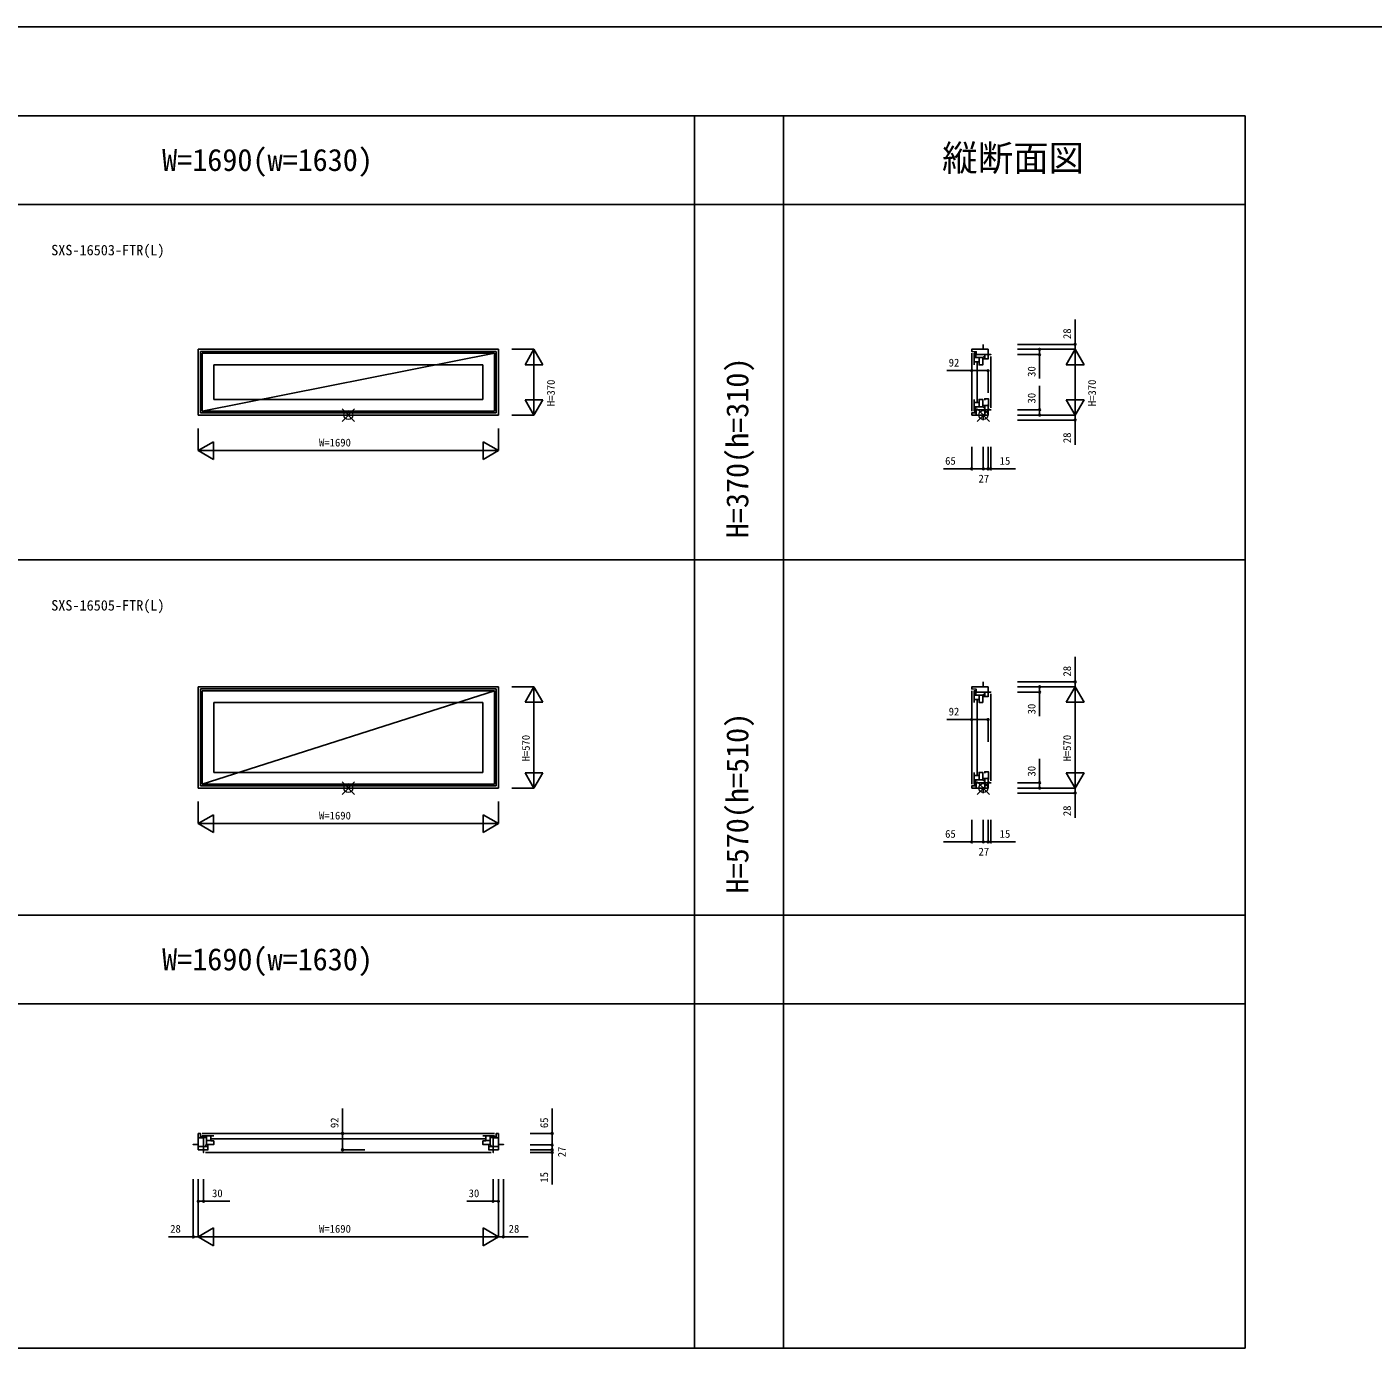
# Model space of a CAD drawing. Units: millimetres, scale not verified. Extents: x -13750 to 13750, y -10000 to 10000.
# Drawn here: x -1410 to 6170, y 2563 to 10000 of the extents above; entities that cross this region are included whole.
import ezdxf
from ezdxf.enums import TextEntityAlignment as Align

# ---------------------------------------------------------------- set-up
doc = ezdxf.new("R2010")
doc.units = ezdxf.units.MM
doc.header["$LTSCALE"] = 50
for name, color, linetype in [('0-0_0', 3, 'Continuous'), ('0-1_YKK_A1', 4, 'Continuous'), ('0-2_YKK_B1', 4, 'Continuous'), ('0-3_YKK_C1', 4, 'Continuous'), ('0-4_YKK_F1', 7, 'Continuous'), ('0-6_YKK_N1', 2, 'Continuous')]:
    doc.layers.add(name, color=color, linetype=linetype)
doc.layers.add('0-5_YKK_IN', color=1, linetype='Continuous', lineweight=18)
doc.styles.add('ＭＳ ゴシック', font='')
doc.styles.get('ＭＳ ゴシック').set_extended_font_data('MS Gothic')

msp = doc.modelspace()

# ---------------------------------------------------------------- linework, layer by layer
at = {"layer": '0-1_YKK_A1'}
for p, q in [((1244.7, 8185.5), (-445.3, 8185.5)), ((-445.3, 8185.5), (-445.3, 7815.5)), ((1232.7, 8173.5), (-433.3, 8173.5)), ((-433.3, 8173.5), (-433.3, 7827.5)), ((-423.3, 8163.5), (1222.7, 8163.5)), ((1222.7, 8163.5), (-423.3, 7837.5)), ((-423.3, 8163.5), (-423.3, 7837.5)), ((1222.7, 8163.5), (1222.7, 7837.5)), ((1232.7, 8173.5), (1232.7, 7827.5)), ((1244.7, 8185.5), (1244.7, 7815.5)), ((-357.3, 8097.5), (1156.7, 8097.5)), ((-357.3, 8097.5), (-357.3, 7903.5)), ((1156.7, 8097.5), (1156.7, 7903.5)), ((-357.3, 7903.5), (1156.7, 7903.5)), ((-445.3, 7815.5), (1244.7, 7815.5)), ((-433.3, 7827.5), (1232.7, 7827.5)), ((-423.3, 7837.5), (1222.7, 7837.5)), ((1244.7, 6285.5), (-445.3, 6285.5)), ((-445.3, 6285.5), (-445.3, 5715.5)), ((1232.7, 6273.5), (-433.3, 6273.5)), ((-433.3, 6273.5), (-433.3, 5727.5)), ((-423.3, 6263.5), (1222.7, 6263.5)), ((1222.7, 6263.5), (-423.3, 5737.5)), ((-423.3, 6263.5), (-423.3, 5737.5)), ((1222.7, 6263.5), (1222.7, 5737.5)), ((1232.7, 6273.5), (1232.7, 5727.5)), ((1244.7, 6285.5), (1244.7, 5715.5)), ((-357.3, 6197.5), (1156.7, 6197.5)), ((-357.3, 6197.5), (-357.3, 5803.5)), ((1156.7, 6197.5), (1156.7, 5803.5)), ((-357.3, 5803.5), (1156.7, 5803.5)), ((-445.3, 5715.5), (1244.7, 5715.5)), ((-433.3, 5727.5), (1232.7, 5727.5)), ((-423.3, 5737.5), (1222.7, 5737.5))]:
    msp.add_line(p, q, dxfattribs=at)
at = {"layer": '0-2_YKK_B1'}
for p, q in [((-415.3, 3745.75), (-445.3, 3745.75)), ((-423.3, 3771.25), (1222.7, 3771.25)), ((-423.3, 3757.75), (-357.3, 3757.75)), ((-415.3, 3745.75), (-415.3, 3679.25)), ((-374.3, 3731.55), (-399.3, 3731.55)), ((-370.3, 3740.75), (1169.7, 3740.75)), ((1222.7, 3757.75), (1156.7, 3757.75)), ((1173.7, 3731.55), (1198.7, 3731.55)), ((1214.7, 3745.75), (1244.7, 3745.75)), ((1214.7, 3745.75), (1214.7, 3679.25)), ((-445.3, 3697.65), (-391.3, 3697.65)), ((-405.3, 3664.25), (1204.7, 3664.25)), ((1244.7, 3697.65), (1190.7, 3697.65))]:
    msp.add_line(p, q, dxfattribs=at)
for points in [[(-445.3, 3771.25), (-445.3, 3679.25), (-389.3, 3679.25)], [(-445.3, 3771.25), (-433.3, 3771.25), (-431.96, 3745.75)], [(-423.3, 3757.75), (-423.3, 3748.75), (-399.3, 3748.75)], [(-357.3, 3729.75), (-357.3, 3709.75), (-399.3, 3709.75), (-399.3, 3757.75)], [(-374.3, 3757.75), (-374.3, 3728.75), (-357.3, 3728.75)], [(1156.7, 3729.75), (1156.7, 3709.75), (1198.7, 3709.75), (1198.7, 3757.75)], [(1173.7, 3757.75), (1173.7, 3728.75), (1156.7, 3728.75)], [(1244.7, 3771.25), (1244.7, 3679.25), (1188.7, 3679.25)], [(1222.7, 3757.75), (1222.7, 3748.75), (1198.7, 3748.75)], [(1244.7, 3771.25), (1232.7, 3771.25), (1231.36, 3745.75)], [(-473.3, 3706.25), (-473.3, 3709.35), (-445.3, 3709.35)], [(-417.8, 3664.25), (-415.3, 3664.25), (-415.3, 3679.25)], [(-399.1, 3705.75), (-402.7, 3705.75), (-402.7, 3697.65)], [(-395.6, 3705.75), (-391.3, 3705.75), (-391.3, 3679.25)], [(1195, 3705.75), (1190.7, 3705.75), (1190.7, 3679.25)], [(1198.5, 3705.75), (1202.1, 3705.75), (1202.1, 3697.65)], [(1217.2, 3664.25), (1214.7, 3664.25), (1214.7, 3679.25)], [(1272.7, 3706.25), (1272.7, 3709.35), (1244.7, 3709.35)]]:
    msp.add_lwpolyline(points, dxfattribs=at)
at = {"layer": '0-3_YKK_C1'}
for p, q in [((3975.2, 8213.5), (3975.2, 8185.5)), ((3910.2, 8163.5), (3910.2, 7837.5)), ((3971.7, 8139.5), (3923.7, 8139.5)), ((3951.7, 8114.5), (3923.7, 8114.5)), ((3940.7, 8110.5), (3940.7, 7890.5)), ((3983.8, 8155.5), (3983.8, 8131.5)), ((4002.2, 8185.5), (4002.2, 8129.5)), ((4017.2, 8145.5), (4017.2, 7855.5)), ((3951.7, 7886.5), (3923.7, 7886.5)), ((4002.2, 7815.5), (3910.2, 7815.5)), ((3971.7, 7861.5), (3923.7, 7861.5)), ((3975.2, 7787.5), (3975.2, 7815.5)), ((3983.8, 7815.5), (3983.8, 7869.5)), ((4002.2, 7815.5), (4002.2, 7871.5)), ((3975.2, 6313.5), (3975.2, 6285.5)), ((3910.2, 6263.5), (3910.2, 5737.5)), ((3971.7, 6239.5), (3923.7, 6239.5)), ((3983.8, 6255.5), (3983.8, 6231.5)), ((4002.2, 6285.5), (4002.2, 6229.5)), ((4017.2, 6245.5), (4017.2, 5755.5)), ((3951.7, 6214.5), (3923.7, 6214.5)), ((3940.7, 6210.5), (3940.7, 5790.5)), ((3951.7, 5786.5), (3923.7, 5786.5)), ((3971.7, 5761.5), (3923.7, 5761.5)), ((3983.8, 5715.5), (3983.8, 5769.5)), ((4002.2, 5715.5), (4002.2, 5771.5)), ((4002.2, 5715.5), (3910.2, 5715.5)), ((3975.2, 5687.5), (3975.2, 5715.5))]:
    msp.add_line(p, q, dxfattribs=at)
for points in [[(4002.2, 8185.5), (3910.2, 8185.5), (3910.2, 8173.5), (3935.7, 8172.16), (3935.7, 8155.5), (4017.2, 8155.5), (4017.2, 8158)], [(3932.7, 8139.5), (3932.7, 8163.5), (3923.7, 8163.5), (3923.7, 8097.5)], [(3971.7, 8139.5), (3971.7, 8097.5), (3951.7, 8097.5), (3951.7, 8139.5)], [(3975.7, 8139.3), (3975.7, 8142.9), (3983.8, 8142.9)], [(4002.2, 8131.5), (3975.7, 8131.5), (3975.7, 8135.8)], [(3932.7, 7861.5), (3932.7, 7837.5), (3923.7, 7837.5), (3923.7, 7903.5)], [(3971.7, 7861.5), (3971.7, 7903.5), (3951.7, 7903.5), (3951.7, 7861.5)], [(4004.2, 7864.5), (4004.2, 7907.5), (3983.2, 7907.5), (3983.2, 7899.5)], [(3935.7, 7828.84), (3910.2, 7827.5), (3910.2, 7815.5)], [(4017.2, 7843), (4017.2, 7845.5), (3935.7, 7845.5), (3935.7, 7815.5)], [(3975.7, 7865.2), (3975.7, 7869.5), (4002.2, 7869.5)], [(3975.7, 7861.7), (3975.7, 7858.1), (3983.8, 7858.1)], [(4000.1, 7869.5), (4000.1, 7871.9), (4004.2, 7871.9)], [(4002.2, 6285.5), (3910.2, 6285.5), (3910.2, 6273.5), (3935.7, 6272.16), (3935.7, 6255.5), (4017.2, 6255.5), (4017.2, 6258)], [(3932.7, 6239.5), (3932.7, 6263.5), (3923.7, 6263.5), (3923.7, 6197.5)], [(3971.7, 6239.5), (3971.7, 6197.5), (3951.7, 6197.5), (3951.7, 6239.5)], [(3975.7, 6239.3), (3975.7, 6242.9), (3983.8, 6242.9)], [(4002.2, 6231.5), (3975.7, 6231.5), (3975.7, 6235.8)], [(3932.7, 5761.5), (3932.7, 5737.5), (3923.7, 5737.5), (3923.7, 5803.5)], [(3971.7, 5761.5), (3971.7, 5803.5), (3951.7, 5803.5), (3951.7, 5761.5)], [(3975.7, 5765.2), (3975.7, 5769.5), (4002.2, 5769.5)], [(3975.7, 5761.7), (3975.7, 5758.1), (3983.8, 5758.1)], [(4004.2, 5764.5), (4004.2, 5807.5), (3983.2, 5807.5), (3983.2, 5799.5)], [(4000.1, 5769.5), (4000.1, 5771.9), (4004.2, 5771.9)], [(3935.7, 5728.84), (3910.2, 5727.5), (3910.2, 5715.5)], [(4017.2, 5743), (4017.2, 5745.5), (3935.7, 5745.5), (3935.7, 5715.5)]]:
    msp.add_lwpolyline(points, dxfattribs=at)
at = {"layer": '0-4_YKK_F1'}
for p, q in [((-13750.3, 10000.5), (13749.7, 10000.5)), ((-13750.3, 9500.5), (5449.7, 9500.5)), ((2349.7, 2563), (2349.7, 9500.5)), ((2849.7, 2563), (2849.7, 9500.5)), ((5449.7, 2563), (5449.7, 9500.5)), ((-13750.3, 9000.5), (5449.7, 9000.5)), ((-13750.3, 7000.5), (5449.7, 7000.5)), ((-13750.3, 5000.5), (5449.7, 5000.5)), ((-13750.3, 4500.5), (5449.7, 4500.5)), ((-13750.3, 2563), (5449.7, 2563))]:
    msp.add_line(p, q, dxfattribs=at)
at = {"layer": '0-5_YKK_IN'}
for p, q in [((435.06, 7850.86), (364.34, 7780.14)), ((435.06, 7780.14), (364.34, 7850.86)), ((4010.56, 7850.86), (3939.84, 7780.14)), ((4010.56, 7780.14), (3939.84, 7850.86)), ((435.06, 5750.86), (364.34, 5680.14)), ((435.06, 5680.14), (364.34, 5750.86)), ((4010.56, 5750.86), (3939.84, 5680.14)), ((4010.56, 5680.14), (3939.84, 5750.86))]:
    msp.add_line(p, q, dxfattribs=at)
for centre in [(399.7, 7815.5), (3975.2, 7815.5), (399.7, 5715.5), (3975.2, 5715.5)]:
    msp.add_circle(centre, 25, dxfattribs=at)
at = {"layer": '0-6_YKK_N1'}
for p, q in [((4167.2, 8213.5), (4492.2, 8213.5)), ((1319.7, 8185.5), (1444.7, 8185.5)), ((1444.7, 8185.5), (1394.7, 8098.9)), ((1444.7, 7815.5), (1444.7, 8185.5)), ((1444.7, 8185.5), (1494.7, 8098.9)), ((4167.2, 8155.5), (4292.2, 8155.5)), ((4492.2, 8185.5), (4442.2, 8098.9)), ((4492.2, 7815.5), (4492.2, 8185.5)), ((4492.2, 8185.5), (4542.2, 8098.9)), ((1394.7, 8098.9), (1494.7, 8098.9)), ((3910.2, 7940.5), (3910.2, 8065.5)), ((4442.2, 8098.9), (4542.2, 8098.9)), ((1444.7, 7815.5), (1394.7, 7902.1)), ((1494.7, 7902.1), (1394.7, 7902.1)), ((1444.7, 7815.5), (1494.7, 7902.1)), ((4492.2, 7815.5), (4442.2, 7902.1)), ((4542.2, 7902.1), (4442.2, 7902.1)), ((4492.2, 7815.5), (4542.2, 7902.1)), ((1319.7, 7815.5), (1444.7, 7815.5)), ((4167.2, 7845.5), (4292.2, 7845.5)), ((-445.3, 7740.5), (-445.3, 7615.5)), ((1244.7, 7740.5), (1244.7, 7615.5)), ((4167.2, 7787.5), (4492.2, 7787.5)), ((-445.3, 7615.5), (-358.7, 7665.5)), ((-358.7, 7565.5), (-358.7, 7665.5)), ((1244.7, 7615.5), (1158.1, 7665.5)), ((1158.1, 7665.5), (1158.1, 7565.5)), ((-445.3, 7615.5), (1244.7, 7615.5)), ((-445.3, 7615.5), (-358.7, 7565.5)), ((1244.7, 7615.5), (1158.1, 7565.5)), ((3910.2, 7637.5), (3910.2, 7512.5)), ((3975.2, 7637.5), (3975.2, 7512.5)), ((4002.2, 7512.5), (4017.2, 7512.5)), ((4167.2, 6313.5), (4492.2, 6313.5)), ((1319.7, 6285.5), (1444.7, 6285.5)), ((1444.7, 6285.5), (1394.7, 6198.9)), ((1444.7, 5715.5), (1444.7, 6285.5)), ((1444.7, 6285.5), (1494.7, 6198.9)), ((4167.2, 6255.5), (4292.2, 6255.5)), ((4492.2, 6285.5), (4442.2, 6198.9)), ((4492.2, 5715.5), (4492.2, 6285.5)), ((4492.2, 6285.5), (4542.2, 6198.9)), ((1394.7, 6198.9), (1494.7, 6198.9)), ((4442.2, 6198.9), (4542.2, 6198.9)), ((3910.2, 5976.14), (3910.2, 6101.14)), ((1444.7, 5715.5), (1394.7, 5802.1)), ((1494.7, 5802.1), (1394.7, 5802.1)), ((1444.7, 5715.5), (1494.7, 5802.1)), ((4492.2, 5715.5), (4442.2, 5802.1)), ((4542.2, 5802.1), (4442.2, 5802.1)), ((4492.2, 5715.5), (4542.2, 5802.1)), ((1319.7, 5715.5), (1444.7, 5715.5)), ((4167.2, 5745.5), (4292.2, 5745.5)), ((4167.2, 5687.5), (4492.2, 5687.5)), ((-445.3, 5640.5), (-445.3, 5515.5)), ((1244.7, 5640.5), (1244.7, 5515.5)), ((-445.3, 5515.5), (-358.7, 5565.5)), ((-358.7, 5465.5), (-358.7, 5565.5)), ((1244.7, 5515.5), (1158.1, 5565.5)), ((1158.1, 5565.5), (1158.1, 5465.5)), ((3910.2, 5537.5), (3910.2, 5412.5)), ((3975.2, 5537.5), (3975.2, 5412.5)), ((-445.3, 5515.5), (1244.7, 5515.5)), ((-445.3, 5515.5), (-358.7, 5465.5)), ((1244.7, 5515.5), (1158.1, 5465.5)), ((4002.2, 5412.5), (4017.2, 5412.5)), ((492.16, 3771.25), (367.16, 3771.25)), ((1422.7, 3771.25), (1547.7, 3771.25)), ((1422.7, 3679.25), (1547.7, 3679.25)), ((1547.7, 3706.25), (1547.7, 3679.25)), ((1547.7, 3679.25), (1547.7, 3664.25)), ((-473.3, 3514.25), (-473.3, 3189.25)), ((-445.3, 3514.25), (-445.3, 3189.25)), ((1244.7, 3514.25), (1244.7, 3189.25)), ((1272.7, 3514.25), (1272.7, 3189.25)), ((-267.73, 3389.25), (-415.3, 3389.25)), ((1067.13, 3389.25), (1214.7, 3389.25)), ((-445.3, 3189.25), (-358.7, 3239.25)), ((-445.3, 3189.25), (1244.7, 3189.25)), ((-445.3, 3189.25), (-358.7, 3139.25)), ((-358.7, 3139.25), (-358.7, 3239.25)), ((1244.7, 3189.25), (1158.1, 3239.25)), ((1158.1, 3239.25), (1158.1, 3139.25)), ((1244.7, 3189.25), (1158.1, 3139.25))]:
    msp.add_line(p, q, dxfattribs=at)
for points in [[(4167.2, 8185.5), (4492.2, 8185.5), (4492.2, 8213.5), (4492.2, 8353.5)], [(4292.2, 8185.5), (4292.2, 8155.5), (4292.2, 8020.5)], [(4002.2, 7940.5), (4002.2, 8065.5), (3910.2, 8065.5), (3770.2, 8065.5)], [(4292.2, 7815.5), (4292.2, 7845.5), (4292.2, 7980.5)], [(4167.2, 7815.5), (4492.2, 7815.5), (4492.2, 7787.5), (4492.2, 7647.5)], [(4002.2, 7637.5), (4002.2, 7512.5), (3975.2, 7512.5)], [(4017.2, 7637.5), (4017.2, 7512.5), (4157.2, 7512.5)], [(3975.2, 7512.5), (3910.2, 7512.5), (3750.2, 7512.5)], [(4167.2, 6285.5), (4492.2, 6285.5), (4492.2, 6313.5), (4492.2, 6453.5)], [(4292.2, 6285.5), (4292.2, 6255.5), (4292.2, 6120.5)], [(4002.2, 5976.14), (4002.2, 6101.14), (3910.2, 6101.14), (3770.2, 6101.14)], [(4292.2, 5715.5), (4292.2, 5745.5), (4292.2, 5880.5)], [(4167.2, 5715.5), (4492.2, 5715.5), (4492.2, 5687.5), (4492.2, 5547.5)], [(4002.2, 5537.5), (4002.2, 5412.5), (3975.2, 5412.5)], [(4017.2, 5537.5), (4017.2, 5412.5), (4157.2, 5412.5)], [(3975.2, 5412.5), (3910.2, 5412.5), (3750.2, 5412.5)], [(492.16, 3679.25), (367.16, 3679.25), (367.16, 3771.25), (367.16, 3911.25)], [(1422.7, 3706.25), (1547.7, 3706.25), (1547.7, 3771.25), (1547.7, 3911.25)], [(1422.7, 3664.25), (1547.7, 3664.25), (1547.7, 3484.25)], [(-415.3, 3514.25), (-415.3, 3389.25), (-445.3, 3389.25)], [(1214.7, 3514.25), (1214.7, 3389.25), (1244.7, 3389.25)], [(-445.3, 3189.25), (-473.3, 3189.25), (-613.3, 3189.25)], [(1244.7, 3189.25), (1272.7, 3189.25), (1412.7, 3189.25)]]:
    msp.add_lwpolyline(points, dxfattribs=at)
for centre in [(4292.2, 8185.5), (4492.2, 8213.5), (4292.2, 8155.5), (3910.2, 8065.5), (4002.2, 8065.5), (4292.2, 7845.5), (4292.2, 7815.5), (4492.2, 7787.5), (3910.2, 7512.5), (3975.2, 7512.5), (4002.2, 7512.5), (4017.2, 7512.5), (4492.2, 6313.5), (4292.2, 6285.5), (4292.2, 6255.5), (3910.2, 6101.14), (4002.2, 6101.14), (4292.2, 5745.5), (4292.2, 5715.5), (4492.2, 5687.5), (3910.2, 5412.5), (3975.2, 5412.5), (4002.2, 5412.5), (4017.2, 5412.5), (367.16, 3771.25), (1547.7, 3771.25), (367.16, 3679.25), (1547.7, 3706.25), (1547.7, 3679.25), (1547.7, 3664.25), (-445.3, 3389.25), (-415.3, 3389.25), (1214.7, 3389.25), (1244.7, 3389.25), (-473.3, 3189.25), (1272.7, 3189.25)]:
    msp.add_circle(centre, 5, dxfattribs=at)

# ---------------------------------------------------------------- texts
at = {"layer": '0-0_0', "style": 'ＭＳ ゴシック'}
for s, height, p in [('W=1690(w=1630)', 124.6, (-648.63, 9152.13)), ('縦断面図', 146.6, (3743.28, 9145.31)), ('W=1690(w=1630)', 124.6, (-648.63, 4652.13))]:
    msp.add_text(s, height=height, dxfattribs=at).set_placement(p, align=Align.BOTTOM_LEFT)
at = {"layer": '0-0_0', "color": 7, "style": 'ＭＳ ゴシック'}
for s, p in [('SXS-16503-FTR(L)', (-1273.37, 8697.28)), ('SXS-16505-FTR(L)', (-1273.37, 6697.28))]:
    msp.add_text(s, height=58.65, dxfattribs=at).set_placement(p, align=Align.BOTTOM_LEFT)
at = {"layer": '0-0_0', "style": 'ＭＳ ゴシック'}
for s, p in [('H=370(h=310)', (2689.65, 7122.17)), ('H=570(h=510)', (2689.65, 5122.17))]:
    msp.add_text(s, height=124.6, rotation=90, dxfattribs=at).set_placement(p, align=Align.BOTTOM_LEFT)
at = {"layer": '0-6_YKK_N1', "style": 'ＭＳ ゴシック'}
for s, p in [('28', (4482.2, 8243.5)), ('30', (4282.2, 8030.5)), ('H=370', (1575.42, 7865.5)), ('H=370', (4622.33, 7865.5)), ('30', (4282.2, 7880.5)), ('28', (4482.2, 7657.5)), ('28', (4482.2, 6343.5)), ('30', (4282.2, 6130.5)), ('H=570', (1434.7, 5865.5)), ('H=570', (4482.2, 5865.5)), ('30', (4282.2, 5780.5)), ('28', (4482.2, 5557.5)), ('92', (357.16, 3801.25)), ('65', (1537.7, 3801.25)), ('27', (1637.29, 3637.39)), ('15', (1537.7, 3494.25))]:
    msp.add_text(s, height=43.99, rotation=90, dxfattribs=at).set_placement(p, align=Align.BOTTOM_LEFT)
for s, p in [('92', (3780.2, 8075.5)), ('W=1690', (234.7, 7625.5)), ('65', (3760.2, 7522.5)), ('15', (4067.2, 7522.5)), ('27', (3948.17, 7422.61)), ('92', (3780.2, 6111.14)), ('W=1690', (234.7, 5525.5)), ('65', (3760.2, 5422.5)), ('15', (4067.2, 5422.5)), ('27', (3948.17, 5322.61)), ('30', (-367.73, 3399.25)), ('30', (1077.13, 3399.25)), ('28', (-603.3, 3199.25)), ('W=1690', (234.7, 3199.25)), ('28', (1302.7, 3199.25))]:
    msp.add_text(s, height=43.99, dxfattribs=at).set_placement(p, align=Align.BOTTOM_LEFT)

doc.saveas('drawing.dxf')
